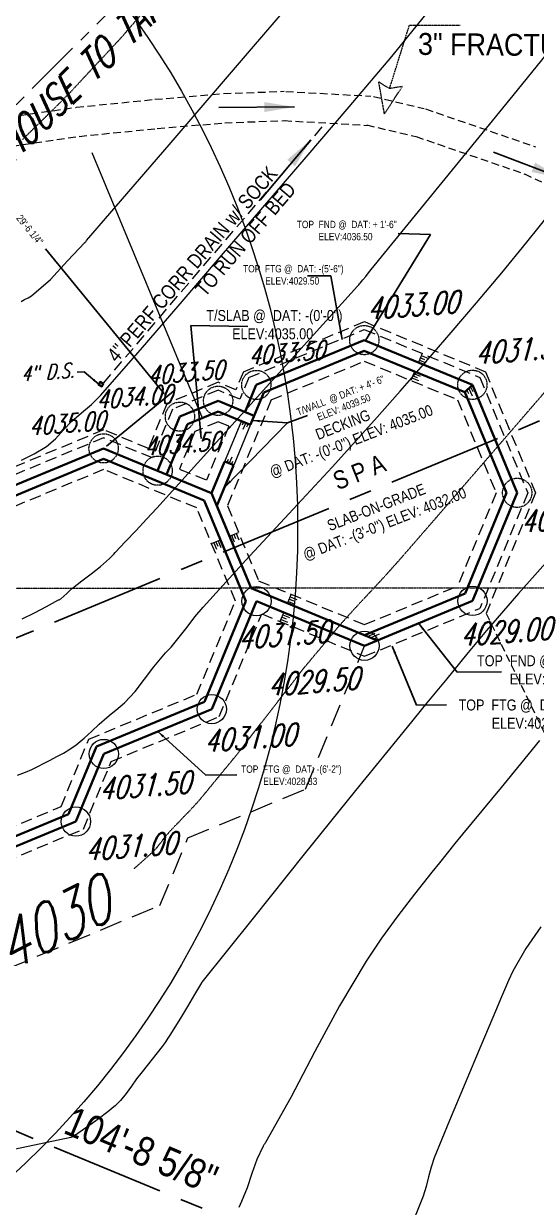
# Model space of a CAD drawing. Header units: inches. Extents: x 2775 to 17527, y 515 to 14737.
# Drawn here: x 9363 to 9784, y 2560 to 3531 of the extents above; entities that cross this region are included whole.
import ezdxf
from ezdxf.enums import TextEntityAlignment as Align

# ---------------------------------------------------------------- set-up
doc = ezdxf.new("R2010")
doc.units = ezdxf.units.IN
doc.header["$LTSCALE"] = 0.5
doc.header["$MEASUREMENT"] = 0
doc.header["$PDMODE"] = 1
for name, pattern in [('CENTER', [2, 1.25, -0.25, 0.25, -0.25]), ('HIDDEN', [0.375, 0.25, -0.125]), ('PHANTOM', [2.5, 1.25, -0.25, 0.25, -0.25, 0.25, -0.25])]:
    doc.linetypes.add(name, pattern=pattern)
doc.layers.get('Defpoints').update_dxf_attribs({"linetype": 'CONTINUOUS'})
for name, color, linetype, lineweight in [('ARCHENT RD', 3, 'CENTER', 20), ('BALCONY', 7, 'CONTINUOUS', 20), ('CONCRETE', 7, 'CONTINUOUS', 30), ('FOOTING', 7, 'HIDDEN', 20), ('FOOTING TEXT', 7, 'CONTINUOUS', 9), ('FOOTING TILE', 3, 'HIDDEN', 20), ('FOUNDATION', 7, 'CONTINUOUS', 30), ('LAYOUT', 6, 'CENTER', 25), ('Object', 4, 'CONTINUOUS', 30), ('V-BNDY', 3, 'PHANTOM', 40), ('VX-TOPO-MAJR', 1, 'HIDDEN', 20), ('VX-TOPO-MINR', 7, 'CONTINUOUS', 5)]:
    doc.layers.add(name, color=color, linetype=linetype, lineweight=lineweight)
for name, color, linetype in [('FOUNDATION TEXT', 7, 'CONTINUOUS'), ('LLMASONRY', 12, 'CONTINUOUS'), ('TEXT', 7, 'CONTINUOUS')]:
    doc.layers.add(name, color=color, linetype=linetype)
doc.styles.add('ARCHENT', font='technical.ttf', dxfattribs={"height": 6})
doc.styles.add('ARCHENTLTD', font='technical.ttf', dxfattribs={"height": 6})
doc.styles.add('BEI', font='romans.shx', dxfattribs={"width": 0.75})
doc.styles.add('EXIST', font='romans.shx', dxfattribs={"width": 0.75, "oblique": 20, "height": 12})
doc.styles.add('SPHAND', font='SPHAND', dxfattribs={"bigfont": 'SPHAND'})
doc.dimstyles.new('ARCHENTLTD', dxfattribs={"dimtxt": 12, "dimasz": 6, "dimexe": 9, "dimexo": 3, "dimgap": 1, "dimtad": 0, "dimdec": 3, "dimzin": 1, "dimdsep": 46, "dimlunit": 4, "dimtxsty": 'ARCHENT', "dimcen": 6, "dimadec": 3, "dimazin": 0, "dimtfac": 1, "dimtdec": 3, "dimtofl": 0, "dimtmove": 0, "dimatfit": 3, "dimfxl": 1, "dimfrac": 2, "dimtolj": 1, "dimtzin": 0, "dimarcsym": 0})
doc.dimstyles.get("Standard").update_dxf_attribs({"dimscale": 50, "dimtxt": 0.18, "dimasz": 0.18, "dimexe": 0.18, "dimexo": 0.0625, "dimgap": 0.09, "dimtad": 0, "dimtoh": 1, "dimzin": 0, "dimdsep": 46, "dimtxsty": 'BEI', "dimcen": 0.09, "dimclrd": 256, "dimclre": 256, "dimclrt": 256, "dimadec": 1, "dimazin": 0, "dimtfac": 1, "dimtofl": 0, "dimtmove": 0, "dimatfit": 3, "dimfxl": 1, "dimtolj": 1, "dimtzin": 0, "dimlwd": -1, "dimlwe": -1, "dimarcsym": 0})

# ---------------------------------------------------------------- blocks, each defined once
blk = doc.blocks.new('*D20')
at = {"layer": 'Defpoints', "color": 0, "lineweight": 20, "ltscale": 50}
for p in [(6836, 3664.75, -44590.32), (10029.33, 3306.13, -44590.32), (8945.49, 2814.56), (10029.33, 2344.7, -44590.32), (7516.36, 2264.17, -44590.32)]:
    blk.add_point(p, dxfattribs=at)
at = {"layer": 'LAYOUT', "ltscale": 50}
for start, end in [(9.28358, 15.90248), (344.15887, 350.77777)]:
    blk.add_arc((8868.19, 2824.69), 77.96, start, end, dxfattribs=at)
at = {"layer": 'LAYOUT', "lineweight": 20, "ltscale": 50}
for points in [[(8941.75, 2845.56), (8944.58, 2846.54), (8940.21, 2854.55)], [(8944.61, 2802.91), (8941.77, 2803.9), (8940.24, 2794.9)]]:
    blk.add_solid(points, dxfattribs=at)
at = {"layer": 'LAYOUT', "color": 6, "ltscale": 50, "insert": (8946.15, 2824.73), "char_height": 6.25, "attachment_point": 5, "rotation": 270.03067, "style": 'BEI'}
blk.add_mtext('\\A1;45.0°', dxfattribs=at)
blk = doc.blocks.new('*D21')
at = {"layer": 'Defpoints', "color": 0, "lineweight": 20, "ltscale": 50}
for p in [(8868.24, 3932.02, -44590.32), (10029.59, 3306.24, -44590.32), (8923.35, 2879.75), (7516.61, 2264.28, -44590.32), (8868.54, 2086, -44590.32)]:
    blk.add_point(p, dxfattribs=at)
at = {"layer": 'LAYOUT', "ltscale": 50}
for start, end in [(65.46387, 83.37048), (29.15928, 47.06589)]:
    blk.add_arc((8868.42, 2824.78), 77.72, start, end, dxfattribs=at)
at = {"layer": 'LAYOUT', "lineweight": 20, "ltscale": 50}
for points in [[(8877.3, 2900.48), (8877.47, 2903.48), (8868.4, 2902.5)], [(8937.63, 2863.3), (8934.93, 2861.99), (8940.21, 2854.55)]]:
    blk.add_solid(points, dxfattribs=at)
at = {"layer": 'LAYOUT', "color": 6, "lineweight": 9, "ltscale": 50, "insert": (8911.58, 2889.41), "char_height": 6.25, "attachment_point": 5, "rotation": 326.26488, "style": 'BEI'}
blk.add_mtext('\\A1;67.5°', dxfattribs=at)
blk = doc.blocks.new('*D37')
at = {"layer": 'Defpoints', "color": 0, "lineweight": 20, "ltscale": 50}
for p in [(9255.81, 3499.24), (9204.06, 3456.79), (9428.8, 3182.87)]:
    blk.add_point(p, dxfattribs=at)
at = {"layer": 'Object', "color": 0, "lineweight": -2, "ltscale": 50}
for p, q in [((9206.38, 3458.69), (9262.77, 3504.95)), ((9259.61, 3494.6), (9355.31, 3377.96)), ((9476.74, 3229.97), (9381.04, 3346.6)), ((9431.11, 3184.77), (9487.5, 3231.04))]:
    blk.add_line(p, q, dxfattribs=at)
at = {"layer": 'Object', "color": 0, "lineweight": 20, "ltscale": 50}
for points in [[(9260.39, 3495.24), (9258.84, 3493.97), (9255.81, 3499.24)], [(9477.51, 3230.6), (9475.96, 3229.33), (9480.54, 3225.33)]]:
    blk.add_solid(points, dxfattribs=at)
at = {"layer": 'Object', "color": 0, "lineweight": 20, "ltscale": 50, "insert": (9368.17, 3362.28), "char_height": 6, "attachment_point": 5, "rotation": 309.36734, "style": 'ARCHENT'}
blk.add_mtext('\\A1;29\'-6 1/4"', dxfattribs=at)

msp = doc.modelspace()

# ---------------------------------------------------------------- linework, layer by layer
at = {"layer": 'ARCHENT RD', "color": 5, "lineweight": 20, "ltscale": 75}
msp.add_line((9509.4512, 3617.3528), (8969.3019, 3077.2223), dxfattribs=at)
at = {"layer": 'ARCHENT RD', "color": 4, "lineweight": 20}
for p, q in [((9663.6014, 3478.2174), (9679.8941, 3530.2509)), ((9679.8941, 3530.2509), (9721.6471, 3530.2906)), ((9654.6791, 3483.7286), (9663.6014, 3478.2174)), ((9659.4074, 3457.4321), (9654.6791, 3483.7286)), ((9659.4074, 3457.4321), (9673.9627, 3479.8376)), ((9673.9627, 3479.8376), (9663.6014, 3478.2174))]:
    msp.add_line(p, q, dxfattribs=at)
at = {"layer": 'ARCHENT RD', "color": 4, "linetype": 'HIDDEN', "lineweight": 20, "ltscale": 50}
for p, q in [((9406.3882, 3462.832), (9470.6767, 3469.348)), ((9470.8912, 3469.3678), (9526.7942, 3474.0221)), ((9527.335, 3474.0548), (9577.1331, 3475.9437)), ((9578.3778, 3475.8612), (9648.199, 3471.9817)), ((9650.2934, 3471.6785), (9691.9691, 3461.8285)), ((9340.702, 3453.3593), (9405.8836, 3462.77)), ((9693.1111, 3461.4981), (9783.3958, 3430.452)), ((9472.8824, 3445.4505), (9528.7855, 3450.1048)), ((9528.2447, 3450.0721), (9578.0428, 3451.9609)), ((9577.0463, 3451.8982), (9646.8675, 3448.0187)), ((9408.8084, 3438.9543), (9473.0969, 3445.4703)), ((9644.7731, 3448.3219), (9686.4488, 3438.472)), ((9344.1315, 3429.6056), (9409.3131, 3439.0163)), ((9685.3068, 3438.8024), (9775.5914, 3407.7563)), ((9774.2982, 3408.2872), (9826.3342, 3383.2939))]:
    msp.add_line(p, q, dxfattribs=at)
at = {"layer": 'ARCHENT RD'}
for centre in [(9642.8587, 3271.7175), (9554.1895, 3234.9153), (9731.579, 3235.0426), (9522.8417, 3221.9046), (9491.4929, 3208.8935), (9428.7955, 3182.8713), (9473.1556, 3164.5339), (9768.3806, 3146.3748)]:
    msp.add_circle(centre, 12.0002, dxfattribs=at)
at = {"layer": 'ARCHENT RD', "linetype": 'Continuous'}
for centre in [(9554.3177, 3057.5279), (9731.7057, 3057.6546), (9643.0379, 3020.853), (9517.6432, 2968.8088), (9428.9754, 2932.0072), (9406.0375, 2876.5181)]:
    msp.add_circle(centre, 12.0002, dxfattribs=at)
at = {"layer": 'BALCONY', "color": 3, "linetype": 'HIDDEN', "lineweight": 20, "ltscale": 150}
for p, q in [((9594.4496, 2903.1466), (9643.0733, 3020.772)), ((9497.9113, 2863.0783), (9594.4496, 2903.1466)), ((9475.0983, 2807.7255), (9497.9113, 2863.0783)), ((9270.4207, 2722.8461), (9475.0983, 2807.7255))]:
    msp.add_line(p, q, dxfattribs=at)
at = {"layer": 'CONCRETE', "linetype": 'CENTER', "lineweight": 30, "ltscale": 25}
msp.add_line((9725.4604, 3228.9153), (9731.579, 3235.0426), dxfattribs=at)
at = {"layer": 'FOOTING', "ltscale": 75}
for p, q in [((9548.0633, 3241.0343), (9642.8514, 3280.3762)), ((9642.8537, 3280.3762), (9737.6964, 3241.1704)), ((9688.124, 3255.3538), (9693.4282, 3253.203)), ((9688.8755, 3257.2072), (9692.3263, 3255.808)), ((9689.627, 3259.0607), (9694.9313, 3256.9099)), ((9566.4429, 3222.6777), (9642.8722, 3254.3997)), ((9642.87, 3254.3997), (9719.343, 3222.7875)), ((9548.0616, 3241.0326), (9540.6843, 3223.1855)), ((9681.9741, 3240.6551), (9687.2616, 3238.4635)), ((9682.7399, 3242.5027), (9686.1799, 3241.0769)), ((9683.5057, 3244.3503), (9688.7932, 3242.1586)), ((9737.698, 3241.1688), (9777.0392, 3146.3821)), ((9522.8345, 3230.5635), (9485.3667, 3215.0125)), ((9540.6843, 3223.1854), (9522.8366, 3230.5633)), ((9566.4445, 3222.6793), (9530.5111, 3135.7529)), ((9719.3414, 3222.7891), (9751.0628, 3146.3613)), ((9485.3659, 3215.0112), (9468.8194, 3174.9836)), ((9503.7487, 3196.6578), (9490.999, 3165.815)), ((9522.8549, 3204.5869), (9503.7471, 3196.6562)), ((9531.516, 3201.0057), (9513.1794, 3156.6461)), ((9531.5158, 3201.0058), (9522.8527, 3204.5869)), ((9428.789, 3191.5303), (9340.1212, 3154.7287)), ((9468.8192, 3174.9832), (9428.789, 3191.5303)), ((9428.8098, 3165.5539), (9340.142, 3128.7522)), ((9505.2795, 3133.9421), (9428.8075, 3165.5539)), ((9513.1795, 3156.6462), (9490.9989, 3165.8148)), ((9751.0628, 3146.3636), (9719.4506, 3069.8906)), ((9777.0392, 3146.3799), (9737.8334, 3051.5372)), ((9537.0013, 3057.515), (9505.2795, 3133.9421)), ((9530.5111, 3135.7551), (9556.0997, 3074.1035)), ((9556.0981, 3074.1051), (9643.0266, 3038.1708)), ((9582.0746, 3060.9478), (9587.3696, 3058.7742)), ((9643.0244, 3038.1708), (9719.4522, 3069.8922)), ((9505.3883, 2981.0449), (9537.0013, 3057.5174)), ((9580.5556, 3057.2474), (9585.8506, 3055.0739)), ((9581.3151, 3059.0976), (9584.7599, 3057.6835)), ((9643.0452, 3012.1943), (9737.8318, 3051.5356)), ((9523.7709, 2962.6912), (9558.6561, 3047.0791)), ((9558.6547, 3047.0785), (9643.043, 3012.1943)), ((9574.5256, 3042.4994), (9579.8036, 3040.2851)), ((9575.2993, 3044.3437), (9578.7331, 3042.9031)), ((9576.0731, 3046.1879), (9581.3511, 3043.9736)), ((9416.7174, 2944.2428), (9505.3898, 2981.0464)), ((9435.1016, 2925.8881), (9523.7694, 2962.6897)), ((9393.855, 2888.7815), (9416.7093, 2944.2348)), ((9412.2306, 2870.3829), (9435.1097, 2925.8962)), ((9270.3567, 2837.5728), (9393.8649, 2888.7914)), ((9270.371, 2811.5968), (9412.1619, 2870.3973))]:
    msp.add_line(p, q, dxfattribs=at)
at = {"layer": 'FOOTING', "lineweight": 20, "ltscale": 75}
for p, q in [((9690.275, 3260.7733), (9687.2188, 3253.38)), ((9684.1627, 3245.9868), (9681.1065, 3238.5936)), ((9532.2855, 3110.8441), (9539.671, 3113.9189)), ((9517.5146, 3104.6943), (9524.9001, 3107.7692)), ((9579.8677, 3055.6237), (9582.9127, 3063.0215)), ((9573.7777, 3040.828), (9576.8227, 3048.2258))]:
    msp.add_line(p, q, dxfattribs=at)
at = {"layer": 'FOOTING', "lineweight": 9, "ltscale": 75}
for p, q in [((9727.03, 3230.5061), (9728.2926, 3227.7847)), ((9728.5454, 3231.9919), (9731.3695, 3225.9051)), ((9730.0487, 3233.5037), (9731.9211, 3229.4682)), ((9543.7945, 3204.6487), (9542.5306, 3201.9279)), ((9545.6083, 3203.8061), (9543.0805, 3198.3646)), ((9547.4222, 3202.9635), (9546.1583, 3200.2428)), ((9530.1481, 3171.347), (9531.412, 3174.0677)), ((9531.9619, 3170.5044), (9534.4897, 3175.9459)), ((9533.7758, 3169.6618), (9535.0397, 3172.3826)), ((9533.9204, 3111.5051), (9536.1254, 3106.2232)), ((9535.766, 3112.2756), (9537.2006, 3108.8393)), ((9537.6117, 3113.0461), (9539.8167, 3107.7641)), ((9519.2255, 3105.3467), (9521.3897, 3100.0479)), ((9521.0771, 3106.1029), (9522.485, 3102.6556)), ((9522.9286, 3106.8591), (9525.0928, 3101.5603)), ((9645.3636, 3028.5482), (9651.7796, 3031.2481)), ((9647.9648, 3027.4729), (9655.3205, 3030.5683)), ((9650.566, 3026.3976), (9653.3311, 3027.5613))]:
    msp.add_line(p, q, dxfattribs=at)
at = {"layer": 'FOOTING TILE', "ltscale": 75}
for p, q in [((9543.6073, 3245.6811), (9642.8914, 3286.889)), ((9642.8914, 3286.889), (9742.274, 3245.7953)), ((9543.6073, 3245.6811), (9537.4315, 3231.0225)), ((9742.274, 3245.7953), (9783.5076, 3146.3417)), ((9522.7869, 3237.0763), (9480.7103, 3219.4549)), ((9537.4315, 3231.0225), (9522.7869, 3237.0763)), ((9480.7103, 3219.4549), (9465.5664, 3182.8202)), ((9428.8226, 3198.0088), (9340.1167, 3161.2231)), ((9465.5664, 3182.8203), (9428.8226, 3198.0088)), ((9783.5076, 3146.3417), (9742.9677, 3047.3915))]:
    msp.add_line(p, q, dxfattribs=at)
at = {"layer": 'FOOTING TILE', "color": 3, "ltscale": 50}
msp.add_line((9742.9677, 3047.3915), (9797.1986, 2935.8313), dxfattribs=at)
at = {"layer": 'FOUNDATION', "ltscale": 50}
for p, q in [((9554.1895, 3234.9153), (9642.8587, 3271.7175)), ((9642.8587, 3271.7175), (9731.579, 3235.0426)), ((9560.3168, 3228.7967), (9642.8649, 3263.0584)), ((9642.8649, 3263.0584), (9725.4604, 3228.9153)), ((9554.1895, 3234.9153), (9545.0214, 3212.736)), ((9560.3168, 3228.7967), (9549.4761, 3202.5722)), ((9725.4604, 3228.9153), (9759.7214, 3146.3686)), ((9731.579, 3235.0426), (9768.3806, 3146.3748)), ((9528.1602, 3171.9457), (9517.5165, 3146.1967)), ((9535.5333, 3168.8431), (9521.8525, 3135.7478)), ((9517.5154, 3146.1972), (9549.9806, 3067.9773)), ((9759.7214, 3146.3686), (9725.5783, 3063.7732)), ((9768.3806, 3146.3748), (9731.7057, 3057.6546)), ((9549.9806, 3067.9773), (9653.4873, 3025.19)), ((9643.0317, 3029.5121), (9725.5783, 3063.7732)), ((9554.3177, 3057.5279), (9643.0379, 3020.853)), ((9643.0379, 3020.853), (9731.7057, 3057.6546))]:
    msp.add_line(p, q, dxfattribs=at)
at = {"layer": 'FOUNDATION', "ltscale": 150}
for p, q in [((9522.8418, 3221.9049), (9491.4929, 3208.8935)), ((9552.4143, 3209.68), (9522.8417, 3221.9046)), ((9491.4936, 3208.8938), (9473.1564, 3164.5342)), ((9522.8476, 3213.2456), (9497.6209, 3202.7752)), ((9549.3581, 3202.2867), (9522.8476, 3213.2456)), ((9497.6209, 3202.7752), (9480.5496, 3161.478)), ((9535.6053, 3169.0172), (9528.2128, 3172.0731))]:
    msp.add_line(p, q, dxfattribs=at)
at = {"layer": 'FOUNDATION', "lineweight": 20, "ltscale": 50}
for p, q in [((9541.9653, 3205.3428), (9528.1602, 3171.9457)), ((9549.4761, 3202.5722), (9535.615, 3169.0407))]:
    msp.add_line(p, q, dxfattribs=at)
at = {"layer": 'FOUNDATION', "ltscale": 75}
for p, q in [((9428.7963, 3182.8717), (9340.1285, 3146.0701)), ((9517.5165, 3146.1967), (9428.7963, 3182.8717)), ((9428.8025, 3174.2125), (9340.1347, 3137.4109)), ((9511.398, 3140.0694), (9428.8025, 3174.2125)), ((9545.66, 3057.5224), (9511.398, 3140.0694)), ((9549.9827, 3067.9765), (9521.8881, 3135.6644)), ((9511.5159, 2974.9273), (9545.66, 3057.5224)), ((9517.6432, 2968.8088), (9554.3192, 3057.5286)), ((9422.8435, 2938.1238), (9511.5159, 2974.9273)), ((9428.9754, 2932.0072), (9517.6432, 2968.8088)), ((9399.9892, 2882.6705), (9422.8435, 2938.1238)), ((9406.0964, 2876.4938), (9428.9754, 2932.0072)), ((9270.3614, 2828.9141), (9399.9892, 2882.6705)), ((9270.3663, 2820.2555), (9406.0375, 2876.5181))]:
    msp.add_line(p, q, dxfattribs=at)
at = {"layer": 'LAYOUT', "color": 6, "ltscale": 150}
for p, q in [((10029.3272, 3305.87), (8868.1582, 2824.6742)), ((10029.3272, 3305.8694), (8868.1582, 2824.6736)), ((10029.3272, 2343.9407), (8868.1903, 2824.6876)), ((10029.3272, 2343.94), (8868.1903, 2824.6869))]:
    msp.add_line(p, q, dxfattribs=at)
at = {"layer": 'LLMASONRY', "color": 7, "linetype": 'Continuous', "lineweight": 30, "ltscale": 100}
msp.add_lwpolyline([(9428.5753, 3236.2074), (9427.4174, 3233.7272), (9424.7744, 3234.961), (9425.9323, 3237.4413)], close=True, dxfattribs=at)
at = {"layer": 'Object', "color": 7, "linetype": 'HIDDEN', "lineweight": 20, "ltscale": 75}
msp.add_line((9428.6366, 3236.4233), (9611.165, 3449.9842), dxfattribs=at)
at = {"layer": 'Object', "color": 20, "lineweight": 20, "ltscale": 50}
msp.add_line((9419.24, 3425.7634), (9509.709, 3207.7924), dxfattribs=at)
msp.add_circle((8868.1181, 3117.6367), 720, dxfattribs=at)
at = {"layer": 'V-BNDY', "color": 1, "lineweight": 20, "ltscale": 1.5}
msp.add_line((5667.9391, 3067.7097), (10029.3272, 3068.3205), dxfattribs=at)
at = {"layer": 'VX-TOPO-MAJR'}
for points in [[(9362.1493, 3436.3012), (9366.8738, 3440.8647), (9371.5277, 3445.5102), (9381.5716, 3455.2955), (9391.5466, 3465.1354), (9401.4075, 3475.1097), (9443.9232, 3520.6892), (9484.4855, 3567.9616)], [(9362.1493, 3436.3012), (9366.8738, 3440.8647), (9371.5277, 3445.5102), (9381.5716, 3455.2955), (9391.5466, 3465.1354), (9401.4075, 3475.1097), (9443.9232, 3520.6892), (9484.4855, 3567.9616)], [(9822.0413, 3264.8419), (9789.4197, 3227.2539), (9750.5408, 3182.3029), (9711.664, 3137.35), (9672.717, 3092.4606), (9660.2456, 3078.5277), (9647.5252, 3064.8157), (9634.7756, 3051.1307), (9622.2163, 3037.279), (9592.8552, 3002.1441), (9564.7191, 2965.9646), (9536.6782, 2929.7065), (9507.6031, 2894.3357), (9501.1539, 2887.2148), (9494.4962, 2880.2756), (9487.8022, 2873.3715), (9481.2439, 2866.3564), (9478.1735, 2862.6258), (9475.2746, 2858.7399), (9472.308, 2854.9139), (9469.0347, 2851.3635), (9453.7006, 2837.7515)]]:
    msp.add_lwpolyline(points, dxfattribs=at)
at = {"layer": 'VX-TOPO-MINR', "ltscale": 50}
for points in [[(9361.088, 3303.5235), (9363.9108, 3304.9736), (9366.7546, 3306.3929), (9369.4928, 3308.0136), (9385.1758, 3321.4673), (9399.1502, 3336.8459), (9413.46, 3351.8314), (9413.5511, 3351.9096), (9413.6433, 3351.987), (9413.7284, 3352.0713), (9414.0991, 3352.4981), (9414.4683, 3352.9262), (9414.8369, 3353.3547), (9482.5444, 3432.0624), (9550.2212, 3510.7933), (9617.87, 3589.5535)], [(9361.4481, 3173.2215), (9371.8555, 3178.4158), (9381.8766, 3184.3474), (9389.2933, 3190.7098), (9395.902, 3197.9825), (9402.6692, 3205.0694), (9410.7017, 3211.9674), (9418.8252, 3218.7884), (9426.3308, 3226.2223), (9459.0104, 3263.842), (9491.5488, 3301.5753), (9524.0421, 3339.3491), (9559.5506, 3380.6266), (9595.043, 3421.9162), (9630.5208, 3463.2212), (9665.5239, 3504.4195), (9699.4605, 3546.4959)]]:
    msp.add_lwpolyline(points, dxfattribs=at)
at = {"layer": 'VX-TOPO-MINR'}
for points in [[(9362.0348, 3042.9552), (9372.0792, 3047.8767), (9381.9877, 3053.1062), (9391.8812, 3058.4003), (9392.3132, 3058.6278), (9392.7411, 3058.8609), (9393.1591, 3059.1104), (9393.5612, 3059.387), (9396.095, 3061.4668), (9398.4975, 3063.6884), (9400.8677, 3065.9407), (9403.3044, 3068.1126), (9410.9157, 3074.1192), (9418.7013, 3079.9362), (9426.3627, 3085.9007), (9433.6013, 3092.3496), (9434.8192, 3093.57), (9436.0161, 3094.8096), (9437.1993, 3096.062), (9438.376, 3097.321), (9446.9031, 3106.4375), (9455.4325, 3115.5508), (9463.9351, 3124.6884), (9472.3819, 3133.8783), (9513.679, 3179.3032), (9554.8823, 3224.8107), (9596.0336, 3270.3652), (9637.1747, 3315.9309), (9637.7551, 3316.5711), (9638.3354, 3317.2114), (9638.9117, 3317.8553), (9639.4803, 3318.5062), (9641.7576, 3321.2448), (9643.9731, 3324.0337), (9646.1685, 3326.8389), (9648.3857, 3329.6262), (9687.221, 3377.3551), (9726.1808, 3424.9855), (9765.1603, 3472.6052), (9804.0544, 3520.3024)], [(9358.1608, 2914.6056), (9364.5894, 2916.991), (9369.8205, 2919.2023), (9374.9214, 2921.6935), (9379.9535, 2924.3411), (9384.978, 2927.0215), (9390.4429, 2929.872), (9395.8641, 2932.7846), (9401.1467, 2935.9216), (9406.1956, 2939.4455), (9412.7389, 2944.8644), (9418.997, 2950.5796), (9425.172, 2956.3709), (9431.4659, 2962.0182), (9435.1114, 2965.0027), (9438.8271, 2967.9119), (9442.5054, 2970.8692), (9446.0388, 2973.9977), (9454.6582, 2983.3228), (9462.472, 2993.3735), (9470.1081, 3003.5823), (9478.1947, 3013.3818), (9479.7, 3014.9878), (9481.2363, 3016.5682), (9482.7643, 3018.1568), (9484.2446, 3019.787), (9490.9192, 3027.8857), (9497.357, 3036.188), (9503.8166, 3044.4722), (9510.5567, 3052.5167), (9545.5195, 3091.0698), (9580.9806, 3129.1851), (9616.4222, 3167.3216), (9651.3268, 3205.9385), (9672.4029, 3229.8575), (9693.3908, 3253.8535), (9714.253, 3277.962), (9734.952, 3302.2185), (9755.7039, 3327.0378), (9776.2134, 3352.0479), (9796.5827, 3377.176)], [(9796.1929, 3093.7722), (9769.473, 3063.7358), (9743.2556, 3033.2677), (9726.8424, 3013.5722), (9710.5074, 2993.8125), (9694.234, 2974.0009), (9678.0054, 2954.1501), (9635.6489, 2901.9837), (9593.5082, 2849.6524), (9551.5077, 2797.204), (9509.5714, 2744.6865), (9509.544, 2744.6518), (9509.517, 2744.6168), (9509.491, 2744.581), (9509.4663, 2744.5442), (9509.4239, 2744.4728), (9509.3845, 2744.3998), (9509.3456, 2744.3264), (9509.3051, 2744.2541), (9503.5481, 2734.5306), (9497.7512, 2724.8305), (9491.8965, 2715.1624), (9485.9662, 2705.5345), (9483.7915, 2702.0722), (9481.5701, 2698.6416), (9479.2765, 2695.2599), (9476.8854, 2691.9445), (9472.8384, 2686.6902), (9468.69, 2681.5186), (9464.5144, 2676.3714), (9460.3856, 2671.1901), (9455.9389, 2665.3183), (9451.5892, 2659.3726), (9447.2025, 2653.4445), (9442.6452, 2647.6252), (9440.5764, 2645.3649), (9438.317, 2643.2979), (9435.943, 2641.3448), (9433.5306, 2639.4266), (9426.5533, 2633.9848), (9419.479, 2628.7442), (9412.2735, 2623.6575), (9404.9029, 2618.6774), (9404.2023, 2618.233), (9403.484, 2617.8287), (9402.7412, 2617.479), (9401.967, 2617.1985), (9356.3814, 2607.7483)], [(9786.8063, 2942.9885), (9770.9899, 2923.7997), (9755.1624, 2904.6203), (9739.3351, 2885.4407), (9723.5193, 2866.2512), (9717.1528, 2858.4495), (9710.8395, 2850.6051), (9704.5555, 2842.736), (9698.2771, 2834.8601), (9684.1763, 2817.0676), (9670.3417, 2799.0705), (9656.9948, 2780.7125), (9644.3568, 2761.8378), (9622.604, 2725.2124), (9602.3594, 2687.7559), (9582.4332, 2650.1326), (9561.6353, 2613.0066), (9561.52, 2612.8125), (9561.4037, 2612.6189), (9561.2866, 2612.4257), (9561.169, 2612.233), (9560.8322, 2611.721), (9560.4771, 2611.2205), (9560.1273, 2610.7164), (9559.8063, 2610.1936), (9554.6892, 2599.1292), (9550.6306, 2587.5922), (9546.7342, 2575.9797), (9542.1037, 2564.6889), (9539.7619, 2559.8269)], [(9787.6713, 2790.0368), (9775.5879, 2772.3477), (9764.9168, 2753.7576), (9761.2801, 2746.1606), (9757.92, 2738.4595), (9754.6928, 2730.7056), (9751.4546, 2722.9504), (9738.4717, 2692.4219), (9725.5549, 2661.8776), (9712.7876, 2631.276), (9700.2528, 2600.5753), (9697.6515, 2592.8194), (9695.6134, 2584.8702), (9693.6053, 2576.9083), (9691.0938, 2569.114), (9678.892, 2538.325)]]:
    msp.add_lwpolyline(points, dxfattribs=at)

# ---------------------------------------------------------------- texts
at = {"layer": 'FOOTING TEXT', "ltscale": 50, "attachment_point": 5, "style": 'ARCHENT'}
for s, insert, char_height in [(' TOP  FTG @  DAT: -(5\'-6") \\PELEV:4029.50', (9583.642, 3325.2846), 6), (' T/SLAB @  DAT: -(0\'-0") \\PELEV:4035.00', (9567.6322, 3284.3519), 9), (' TOP  FTG @  DAT: -(8\'-0") \\PELEV:4027.00', (9780.7215, 2964.6763), 9), (' TOP  FTG @  DAT: -(6\'-2") \\PELEV:4028.83', (9582.0336, 2914.5358), 6)]:
    msp.add_mtext(s, dxfattribs=dict(at, insert=insert, char_height=char_height))
at = {"layer": 'FOUNDATION TEXT', "ltscale": 50, "attachment_point": 5, "style": 'ARCHENT'}
for s, insert, char_height in [(' TOP  FND @  DAT: + 1\'-6"\\PELEV:4036.50', (9627.4563, 3361.6232), 6), (' TOP  FND @  DAT: + 0\'-6"\\PELEV:4035.50', (9795.4662, 3000.9784), 9)]:
    msp.add_mtext(s, dxfattribs=dict(at, insert=insert, char_height=char_height))
for s, insert, char_height, rotation in [('\\P T/WALL  @ DAT: + 4\'- 6" \\PELEV: 4039.50', (9622.3533, 3225.9088), 6, 21.3688889), ('DECKING\\P @ DAT: -(0\'-0") ELEV: 4035.00', (9628.4338, 3194.1324), 9, 21.3688889), ('S P A', (9638.6941, 3163.4035), 15, 21.7585503), ('SLAB-ON-GRADE\\P @ DAT: -(3\'-0") ELEV: 4032.00', (9655.8958, 3126.3015), 9, 21.3688889)]:
    msp.add_mtext(s, dxfattribs=dict(at, insert=insert, char_height=char_height, rotation=rotation))
at = {"layer": 'TEXT', "color": 4, "style": 'SPHAND', "width": 0.92}
msp.add_text('3" FRACTURED CONC RIPRAP', height=18.000321, rotation=359.4610274, dxfattribs=at).set_placement((9686.8413, 3505.894, -44734.3935))
at = {"layer": 'TEXT', "style": 'EXIST', "oblique": 20, "width": 0.75}
msp.add_text('4030', height=38.40068, rotation=27.0299434, dxfattribs=at).set_placement((9386.4179, 2792.5358, 3770.4713), align=Align.MIDDLE_CENTER)
at = {"layer": 'TEXT'}
for s, insert, char_height, attachment_point, rotation, style in [('{\\C5; 110Ft± HOUSE TO TANK }', (9258.0403, 3355.8113), 24, 1, 44.6358333, 'EXIST'), (' 4" PERF CORR DRAIN w/ SOCK\\PTO RUN OFF BED\\P  ', (9563.2776, 3415.6133), 12, 3, 49.4672222, 'ARCHENTLTD'), ('4" D.S.', (9360.5387, 3249.838), 12, 1, 4.3672222, 'EXIST')]:
    msp.add_mtext(s, dxfattribs=dict(at, insert=insert, char_height=char_height, attachment_point=attachment_point, rotation=rotation, style=style))
at = {"layer": 'TEXT', "color": 3, "attachment_point": 1, "rotation": 4.3672222, "style": 'EXIST'}
for s, insert, char_height in [('4033.00', (9644.0944, 3306.5567), 18), ('4031.50', (9732.8146, 3269.8818), 18), ('4033.50', (9546.9183, 3266.4454), 15.00027), ('4033.50', (9464.1256, 3250.2925), 15.00027), ('4035.00', (9366.6743, 3208.4925), 15.00027), ('4034.50', (9461.3336, 3191.7454), 15.00027), ('4029.50', (9770.5359, 3131.7426), 18), ('4031.50', (9538.2682, 3036.0437), 18), ('4029.00', (9720.6827, 3038.5194), 18), ('4029.50', (9562.6323, 2997.542), 18), ('4031.00', (9510.4934, 2951.4), 18), ('4031.50', (9424.1887, 2912.2375), 18), ('4031.00', (9412.6515, 2862.3743), 18)]:
    msp.add_mtext(s, dxfattribs=dict(at, insert=insert, char_height=char_height))
at = {"layer": 'TEXT', "color": 6}
for s, insert, char_height, attachment_point, rotation, style in [('{\\C3;4034.00}', (9422.0307, 3230.2904), 15.000267, 1, 4.3672222, 'EXIST'), ('104\'-8 5/8"\\P\\P  ', (9524.8994, 2592.3474), 24, 3, 337.1241132, 'ARCHENTLTD')]:
    msp.add_mtext(s, dxfattribs=dict(at, insert=insert, char_height=char_height, attachment_point=attachment_point, rotation=rotation, style=style))

# ---------------------------------------------------------------- dimensions: what is measured, and where the dimension line sits
at = {"layer": 'LAYOUT', "color": 6, "lineweight": 9, "ltscale": 150}
dim = msp.add_angular_dim_2l(base=(8923.3541, 2879.7513), line1=((8868.5364, 2085.9998, -44590.3909), (8868.2357, 3932.0218, -44590.3909)), line2=((10029.585, 3306.2382, -44590.3909), (7516.6132, 2264.2814, -44590.3909)), dimstyle='Standard', override={"dimtxt": 0.125, "dimclrd": 256, "dimclre": 256, "dimclrt": 6}, dxfattribs=at)
dim.commit()
dim.dimension.update_dxf_attribs({"geometry": '*D21', "text_midpoint": (8911.5764, 2889.4115, -0.0698)})
at = {"layer": 'LAYOUT', "color": 6, "ltscale": 150}
dim = msp.add_angular_dim_2l(base=(8945.4906, 2814.5571), line1=((10029.3272, 3306.1313, -44590.3909), (7516.3554, 2264.1745, -44590.3909)), line2=((10029.3272, 2344.6995, -44590.3909), (6835.9988, 3664.7484, -44590.3909)), dimstyle='Standard', override={"dimtxt": 0.125, "dimclrd": 256, "dimclre": 256, "dimclrt": 6}, dxfattribs=at)
dim.commit()
dim.dimension.update_dxf_attribs({"geometry": '*D20', "text_midpoint": (8946.1516, 2824.729, -0.0698)})
at = {"layer": 'Object', "color": 20, "lineweight": 20, "ltscale": 50}
dim = msp.add_aligned_dim(p1=(9428.7955, 3182.8713), p2=(9204.0613, 3456.7854), distance=-66.9341, dimstyle='ARCHENTLTD', dxfattribs=at)
dim.commit()
dim.dimension.update_dxf_attribs({"geometry": '*D37', "text_midpoint": (9368.1748, 3362.284)})

# ---------------------------------------------------------------- leaders
at = {"layer": 'FOOTING TEXT', "ltscale": 10}
for points in [[(9624.6058, 3272.273), (9615.451, 3324.6101), (9596.2944, 3324.4859)], [(9508.8892, 3190.912), (9500.3068, 3283.6117), (9547.2431, 3282.97)], [(9425.1197, 3235.2694), (9412.8894, 3245.6225), (9407.1413, 3245.4244)], [(9528.7663, 3151.6301), (9579.7281, 3203.8727), (9596.2703, 3209.954)], [(9551.0207, 3205.6835), (9579.7281, 3203.8727), (9596.2703, 3209.954)], [(9665.6931, 3020.4966), (9685.7625, 2971.9771), (9710.2199, 2972.2716)], [(9473.3283, 2950.4656), (9512.8008, 2914.628), (9538.1762, 2914.796)]]:
    msp.add_leader(points, dimstyle='ARCHENTLTD', override={"dimgap": 1, "dimtad": 0}, dxfattribs=at)
at = {"layer": 'FOUNDATION TEXT', "ltscale": 10}
msp.add_leader([(9643.8491, 3271.4809, -3866.473), (9697.1755, 3358.4728, -3866.473), (9670.7727, 3359.2611, -3866.473)], dimstyle='ARCHENTLTD', override={"dimgap": 1, "dimtad": 0}, dxfattribs=at)
at = {"layer": 'FOUNDATION TEXT', "lineweight": 9, "ltscale": 10}
msp.add_leader([(9687.3718, 3039.2538, -3866.473), (9719.0017, 2999.2082, -3866.473), (9755.5367, 2999.5079, -3866.473)], dimstyle='ARCHENTLTD', override={"dimgap": 1, "dimtad": 0}, dxfattribs=at)
at = {"layer": 'LLMASONRY', "color": 7, "linetype": 'Continuous', "lineweight": -3, "ltscale": 50}
for points in [[(9585.6637, 3463.1605, -3815.6727), (9523.2878, 3462.7526, -3815.6727)], [(9598.8655, 3436.2371, -3815.6727), (9557.3239, 3386.6481, -3815.6727)], [(9804.9926, 3404.5843, 2.7994), (9748.9056, 3426.0864, 2.7994)]]:
    msp.add_leader(points, dimstyle='Standard', override={"dimasz": 0.5, "dimgap": 0.09, "dimtad": 0}, dxfattribs=at)

doc.saveas('drawing.dxf')
